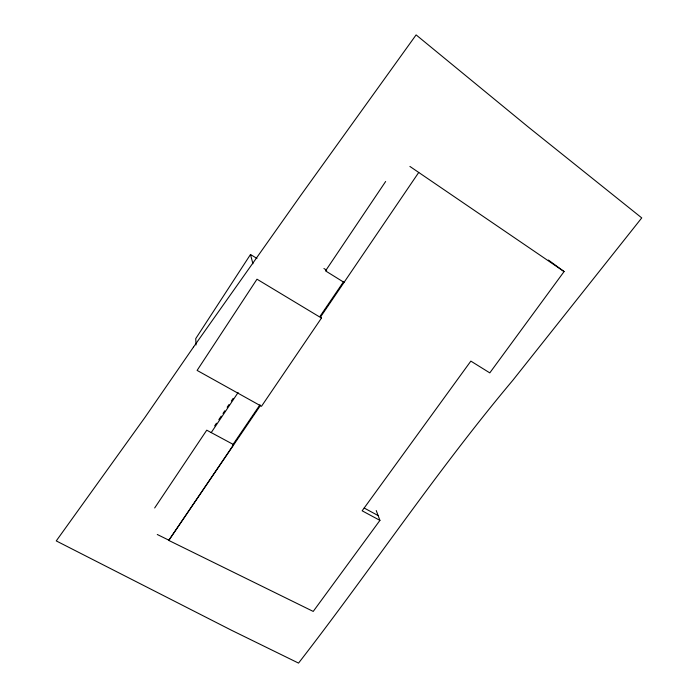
<?xml version="1.0" encoding="UTF-8"?>
<svg xmlns="http://www.w3.org/2000/svg" width="698" height="698" viewBox="0 0 698 698"><rect width="100%" height="100%" fill="white"/><g stroke="black" fill="none" stroke-linecap="round" stroke-linejoin="round"><path stroke-width="1.05" d="M376.231 510.543L379.93 520.385L313.219 611.422L168.759 540.418L233.629 444.643L206.748 430.186L154.668 507.97M256.969 258.452L250.486 254.5L195.745 338.609L196.016 344.969M214.67 425.893L216.459 423.232M218.84 419.673L221.222 416.121M223.011 413.46L224.8 410.79M227.182 407.239L228.97 404.578M231.352 401.018L233.141 398.357M211.189 432.629L238.097 392.538M385.645 181.489L325.521 270.876L344.044 282.385M232.478 445.28L259.944 404.84M320.155 316.168L343.416 281.922M168.759 540.418L260.529 405.329M418.73 172.45L320.827 316.56L321.473 318.061L261.497 406.288L197.106 370.411L256.995 279.2L321.473 318.061M548.401 260.049L564.089 271.566L489.787 372.88L470.845 361.11L362.149 510.805L379.93 520.385M157.268 534.494L168.759 540.139M364.199 508.039L378.115 515.56M323.924 268.521L326.664 270.222M409.909 166.438L564.089 271.566M250.486 254.5L252.929 263.765M193.425 347.176L145.062 417.256L56.25 540.915L231.509 630.268L298.535 663.1C371.048 569.612 436.625 470.932 512.829 380.288L641.75 217.907L528.412 127.123L416.113 34.9L301.178 194.777L193.425 347.176"/></g></svg>
